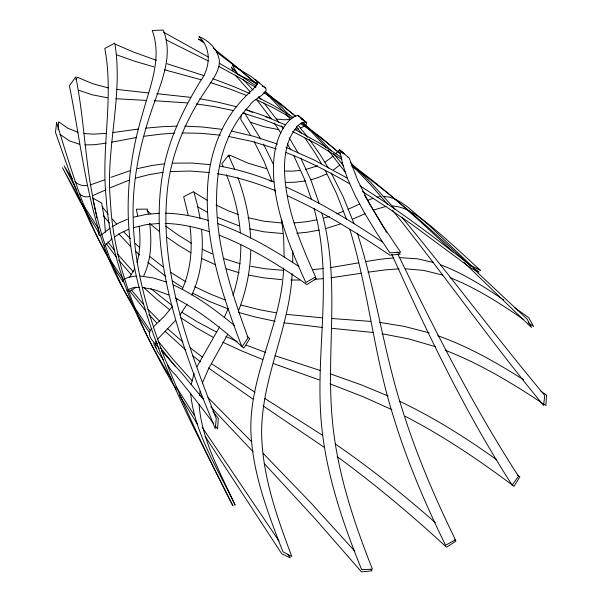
<?xml version="1.0" encoding="UTF-8"?>
<svg xmlns="http://www.w3.org/2000/svg" width="602" height="602" viewBox="0 0 602 602"><rect width="100%" height="100%" fill="white"/><g stroke="black" fill="none" stroke-linecap="round" stroke-linejoin="round"><path stroke-width="0.9" d="M240.83 244.871C240.928 261.968 238.272 279.072 233.027 295.341M284.129 256.956L283.625 237.135L281.653 219.79M292.715 262.344L292.738 250.921M250.756 250.485C250.312 271.231 245.955 291.835 238.377 311.136M155.339 344.886L156.279 341.176M58.108 129.844L58.59 121.785L67.793 128.211L78.155 132.372M283.647 268.025C281.744 323.823 249.86 374.045 250.846 430.091C252.215 472.48 267.732 512.671 282.91 551.733L291.812 556.526C277.176 517.637 262.863 477.529 261.682 435.562C260.478 379.802 289.622 329.016 292.158 273.632M104.439 245.578L104.439 246.165M199.563 395.228L200.203 391.225C174.121 322.86 150.319 249.266 162.397 175.28C167.582 141.455 182.647 110.264 200.278 81.293C210.264 67.973 211.942 48.611 198.923 36.602C209.029 40.372 217.894 49.823 219.384 60.787C219.722 70.329 213.371 78.29 208.661 86.018C187.079 116.841 171.344 152.276 167.409 189.961C158.966 269.26 187.862 346.075 216.276 418.631L215.215 428.586L200.142 391.165M241.462 114.425L240.725 119.286L250.665 135.367M191.18 384.535L194.137 373.3M136.993 262.472C140.371 250.786 140.462 238.407 139.19 226.397M202.347 383.128L208.563 368.748L227.579 334.599M228.105 308.811L224.32 317.397M182.263 289.291C190.962 269.568 192.715 247.369 189.961 226.156M191.797 295.108C201.211 274.678 203.792 251.606 201.542 229.37M134.637 268.928L129.596 277.281M143.464 276.401C151.418 260.072 151.817 241.199 149.725 223.485M196.929 366.761L219.61 326.841M298.547 116.517C298.532 113.959 293.784 116.878 292.64 117.699C287.779 121.145 284.212 126.104 281.45 131.319C273.993 145.872 272.653 162.728 273.752 178.809C276.769 215.223 290.743 249.589 305.808 282.496L315.629 276.95C300.029 242.41 284.851 206.042 284.445 167.544C284.686 153.51 287.184 138.4 296.583 127.406C297.426 124.057 309.661 118.745 305.658 125.246M228.843 156.776L229.768 155.143L248.227 163.247L266.671 168.703M187.139 304.13L179.968 314.944M177.364 298.908L176.055 301.09M75.987 79.69L77.44 77.267L92.753 83.738L108.164 87.869M127.346 290.224L127.263 291.353M172.684 306.155L164.594 316.02L153.442 326.856M157.272 339.536L175.573 320.399M104.959 245.751L111.912 238.843M151.9 328.459C144.804 335.434 155.075 343.17 159.304 348.362M335.517 153.901L339.468 149.845L343.765 153.645L339.596 149.906M341.665 163.36L342.493 162.563M135.992 287.011L132.184 290.051L128.452 291.549M333.23 156.129L325.02 162.149M339.724 165.136L333.32 170.02M123.56 279.531L122.236 281.172L123.207 281.917M101.603 234.75L110.106 228.105M305.169 125.667L300.473 128.128M114.485 236.895L120.844 232.936L128.723 229.294M100.888 235.299C97.005 237.12 98.976 229.016 97.975 227.067M128.038 289.592L133.004 287.756L139.551 287.282M112.062 226.803L119.015 222.86L127.466 219.203M124.328 279.004L129.009 277.101L135.962 276.055M326.465 174.016L318.119 177.59L310.91 179.78M105.899 189.811L92.633 195.665M359.334 204.123L347.948 209.353M110.49 187.681L128.918 180.231M365.113 213.695L352.561 219.211M367.363 200.481L373.074 198.299M317.698 165.798L305.598 169.523M343.704 211.174L336.804 213.891M104.417 179.938L90.074 184.98M110.994 177.319L130.709 170.471M373.955 209.947L385.942 206.411M340.22 224.042L326.111 228.444M133.17 227.714L146.331 224.614L158.92 223.447M329.286 216.472L323.974 218.052M135.322 178.162L149.153 174.625L163.202 172.285M133.825 217.126L146.068 214.462L159.357 213.266M137.467 168.613L151.952 165.512L164.82 163.774M298.246 128.813L294.355 129.603M317.006 219.79L306.681 221.702L294.115 222.951M319.203 230.107L307.035 232.259L296.778 233.283M376.995 197.193L380.788 196.553M89.864 196.47C86.229 197.501 82.098 196.576 79.532 193.724M347.941 157.393L348.648 157.468L349.461 158.612L357.513 179.96L368.853 202.513L382.895 225.885L400.654 252.268L389.84 252.81L376.799 233.185L365.038 213.891L355.142 195.552L347.497 178.561L342.598 164.06L339.701 150.041L344.111 153.811M111.528 142.2L136.248 137.542M358.604 262.863L330.099 267.679M366.294 261.479L380.675 259.199L393.678 257.889M106.17 143.156L94.168 144.743L84.882 144.886M305.665 180.924L294.401 182.271L285.348 182.383M361.734 273.195L330.942 277.763M367.98 272.209L385.408 269.862L399.021 268.883M144.164 136.255L161.012 134.141L174.445 133.177M112.92 132.553L138.52 129.024M300.812 170.366L292.858 171.111L284.437 171.096M290.661 119.459L284.227 119.783L276.228 119.068M323.861 268.507L312.536 269.666M145.684 128.166L161.885 126.721L177.033 126.127M105.952 133.381L93.611 134.133L83.941 133.539M87.004 185.536C82.617 186.221 78.049 184.739 74.889 181.616M323.665 278.583L314.455 279.373M170.088 171.578L190.352 171.043L209.097 172.503M172.782 163.15L191.797 163.037L210.098 164.655M182.128 132.929L201.06 133.305L220.34 135.172M299.743 280.035L290.811 280.02M399.848 257.664L417.269 258.785L433.643 262.495M383.165 196.418L388.952 197.027L394.671 198.946L400.443 201.994L407.674 206.96L428.759 225.058L471.464 265.73L480.434 270.411C463.856 255.158 447.459 239.679 430.016 225.411C418.924 216.855 407.133 206.84 392.512 205.967M184.844 126.142L202.28 126.984L221.882 129.325M405.455 268.823L423.635 270.396L442.681 275.069M165.136 213.221C179.893 213.469 194.514 216.268 208.593 220.573M165.189 223.432C180.058 223.793 194.747 226.931 208.849 231.529M282.579 223.064L263.736 221.19L247.949 217.638M146.03 100.399L115.802 98.72M154.059 100.715L187.207 102.897M282.594 233.531L264.383 231.86L249.762 228.918M140.138 276.032L153.262 277.913L166.528 282.105M283.286 270.328L265.347 268.785L250.831 266.317M331.77 318.496L370.779 321.408M281.728 279.667L263.262 277.77L248.4 275.031M322.484 317.864L286.349 314.349M148.686 92.971L116.321 89.367M156.716 93.664L190.864 97.373M332.372 328.376L373.044 332.492M322.266 327.45L283.805 322.762M142.471 287.44L154.729 289.825L168.583 294.95M196.207 103.898L213.733 106.501L233.23 110.55M278.922 129.663L264.203 126.774L250.462 122.229M379.41 322.363L404.145 326.367L429.106 332.838M107.555 97.78L92.098 94.777L78.629 90.24M382.029 333.749L408.728 338.896L435.577 346.737M269.553 180.728L272.781 181.247M199.834 98.736L217.412 102.047L236.864 106.84M228.391 136.398L252.336 141.538L276.341 148.935M276.04 312.822L258.589 309.503L240.996 305.056M217.217 173.685C237.271 176.996 256.783 183.076 275.581 190.736M219.196 166.047C237.978 169.335 256.286 174.956 273.978 182.007M275.076 321.265L254.721 316.9L238.685 312.43M231.635 131.048L254.187 136.451L277.597 144.119M79.366 144.209L69.584 140.928L59.952 134.359M270.84 118.075L265.678 116.796M164.338 69.734L201 79.735M239.137 272.729L226.36 268.801M242.696 113.003L264.489 119.888L283.625 127.451M153.751 66.852L134.178 61.043L116.908 54.925M240.1 263.751L223.327 258.393M210.241 82.512L229.219 88.795L246.843 95.56M245.45 109.383L264.082 115.825L285.386 124.855M166.987 63.744L204.078 75.664M320.068 370.448L275.039 355.714M238.911 225.81L217.691 217.45M330.062 373.752L361.328 384.889L388.17 395.988M156.46 60.32L133.524 52.073L115.637 44.345M228.045 308.886L208.826 301.166L192.595 293.144M265.572 352.411L246.353 345.209M212.867 78.696L233.267 86.395L249.822 93.528M238.272 214.59L228.474 210.828L216.088 205.079M217.728 223.59C246.654 233.96 273.361 249.559 298.87 266.505M437.759 335.72C468.236 346.481 496.522 362.517 523.672 379.877M319.158 379.9L273.21 363.488M225.253 299.977L209.774 293.851L194.747 286.657M329.896 383.783L363.337 396.808L391.879 409.638M440.739 264.88C463.397 273.376 483.888 286.567 503.836 300.059M219.113 235.179C250.552 247.347 279.328 265.354 306.9 284.543L316.351 278.56L314.673 277.379M450.003 277.657C476.521 287.982 500.465 303.724 523.86 319.692M445.089 350.206C480.968 364.097 514.01 384.219 545.886 405.537L546.526 395.055L540.837 391.18M262.863 359.567L241.711 350.936L222.793 342.214M286.116 152.562C308.179 161.14 329.309 171.946 349.724 183.888M250.319 111.468L252.509 112.356M285.958 147.339L314.425 160.162L347.045 178.011M215.682 264.79L201.828 258.551M249.582 111.159L245.917 109.587M237.188 341.454L225.885 336.488M286.198 187.147C320.008 202.129 351.666 221.461 382.36 241.966M212.175 253.893L202.189 249.175M287.478 195.823C323.522 212.062 357.189 233.049 389.878 255.158L400.255 254.202L396.974 251.922M255.692 99.353L273.316 107.811L291.97 118.24M257.483 83.919L237.436 74.091L232.402 65.189L251.508 76.717L259.063 82.986L255.113 79.434M173.421 284.994C195.853 295.304 215.809 310.173 234.78 325.795M292.61 131.507L316.539 143.87L341.801 159.357M399.284 401.105C433.606 417.382 465.85 437.722 496.71 459.785M216.728 332.146L197.253 321.784L181.714 312.175M202.596 41.064L198.487 39.032L203.672 42.742M258.115 97.456L274.715 106.155L293.671 117.616M262.261 86.161C275.377 90.767 250.989 100.052 249.845 105.365C232.252 123.38 222.168 147.648 218.451 172.315C210.565 229.069 228.737 285.235 248.144 337.842L241.891 346.835C221.822 294.152 203.243 238.384 208.006 181.217C210.452 154.511 219.399 127.933 236.277 106.832C241.425 100.233 247.497 94.454 253.472 88.629C255.842 86.583 258.852 82.617 255.609 79.915L265.294 87.915M208.262 60.983L166.017 39.845M295.048 129.543L319.414 143.073L341.138 157.145M175.182 298.088C200.458 311.159 222.597 329.377 243.825 348.129L249.755 338.655L247.046 336.27M405.379 416.388C443.719 436.187 479.561 460.447 514.025 486.326L519.857 476.799L517.773 475.234M218.804 66.401L239.897 77.899L255.752 87.388M213.65 337.572L196.297 327.797L180.781 317.781M207.682 212.461L197.832 206.892M208.269 57.009L163.752 32.297M92.603 197.968L101.648 203.07L104.334 218.33L105.395 232.267M190.992 252.81L178.997 245.563L166.852 237.188M219.903 63.564L240.025 75.491L256.46 86.086M207.163 200.278L194.356 192.414M185.988 281.864L171.103 272.578M191.737 243.509L177.206 234.389L165.67 226.051M306.252 122.146L303.619 120.611L306.832 122.74M182.135 287.169L172.533 281.059M362.366 191.489L386.642 207.065L412.069 224.538L470.523 267.852L478.989 272.096C440.408 241.808 401.376 211.912 359.8 185.785M264.692 398.389L322.409 435.216M255.007 392.323L211.904 363.947M300.458 123.53L319.542 136.789L340.258 153.48M263.729 92.512L278.869 103.025L295.823 116.306M263.104 405.861L324.591 447.572M252.802 399.013L208.427 367.95M301.549 122.898L322.078 138.272L340.341 154.059M335.209 443.915C370.2 467.98 403.445 494.52 435.291 522.604M351.56 165.971C394.22 195.816 432.665 231.108 470.869 266.332M304.258 120.776L302.144 119.128L304.635 121.13L298.246 115.539M528.12 322.649L533.598 326.51L528.819 317.796L514.484 307.471M301.82 119.053L304.484 120.934M171.886 305.387L150.793 288.576M264.714 91.805L281.051 104.093L295.612 116.397M165.783 276.386L147.738 262.246M351.402 164.421C387.643 190.887 420.617 221.461 453.216 252.208M163.699 267.378L149.589 256.339M337.18 456.647C375.445 484.565 411.693 515.154 446.541 547.218L455.94 541.138L454.578 539.896M216.6 52.126L238.678 68.906L257.581 84.513M202.558 357.227L190.179 347.821M169.674 309.759L157.137 299.676L143.472 287.252M213.1 48.032L235.961 66.355L256.595 84.34M200.451 361.855L192.512 355.549M159.598 231.68L149.845 223.681M348.648 157.468L339.791 150.259L343.945 153.691M182.835 341.913L167.273 328.421M185.845 350.048L165.166 331.386M150.816 213.845L146.948 210.399M302.701 122.251L316.035 134.743L331.25 150.921M265.437 91.489L277.913 103.333L289.216 115.095M139.611 255.037L135.751 251.418M139.762 247.7L135.352 243.562M473.292 268.575L527.217 319.218L531.453 327.465L464.127 262.577M350.567 162.698L370.772 182.534L395.409 209.647M302.106 122.364L304.018 124.178M300.406 117.488L302.655 119.655L298.682 115.787M159.711 321.287L147.972 309.293M267.002 94.205L283.851 111.806M251.659 441.785L207.976 397.568M308.435 128.489L325.817 147.264M130.363 238.67L123.41 231.484M130.694 246.474L118.76 233.869M263.202 453.426L310.993 502.979L354.811 551.229M354.187 167.386L370.862 185.017L387.711 204.447M239.009 74.987L231.213 67.07L233.192 71.089M133.26 271.811L117.51 254.097M156.663 322.845L148.905 314.5M253.043 451.718L210.753 406.854M243.17 79.351L253.051 90.127M264.248 463.57L314.899 518.518L361.516 571.9L371.908 570.824L370.501 569.191M235.179 75.107L249.98 91.609M161.494 350.725L182.534 374.075L203.672 399.615M192.271 380.968L172.849 359.146L158.175 341.146M131.371 274.805L118.707 260.072M203.461 398.908L199.804 394.867M143.645 304.559L131.289 289.855M285.596 113.778L290.232 119.143M116.698 224.117L112.393 219.173M333.576 153.615L343.433 165.618M145.767 310.971L129.603 290.871M258.687 96.591L261.298 99.669M401.918 217.262C450.574 275.836 495.905 337.097 544.78 395.491L543.591 405.455C491.112 341.981 443.862 274.437 392.444 210.151M298.291 125.419L307.72 137.173M328.098 149.958L345.149 172.089M109.353 222.988L103.589 215.907M175.167 366.377L160.38 347.61M263.849 102.754L278.831 122.296M108.225 214.214L102.197 206.764M256.392 99.285L271.284 118.76M167.409 365.083C186.74 413.115 209.315 459.785 232.929 505.838C192.429 424.643 146.813 343.321 131.733 252.705C124.208 206.546 128.888 159.018 142.396 114.403C149.62 87.456 162.593 58.409 152.216 30.484L163.225 30.1C172.992 53.187 162.946 77.974 155.263 100.037C141.003 138.686 131.605 179.644 133.238 221.054C134.457 264.571 145.767 307.118 160.772 347.76C164.323 357.483 167.296 367.566 175.348 374.692C180.186 380.607 184.995 386.552 189.743 392.542C197.802 402.7 205.696 413.002 213.462 423.387M72.172 178.696L64.136 165.956L76.747 190.277M114.673 250.613L107.856 241.816M296.402 126.698L301.677 133.524M116.284 257.031L106.087 243.381M213.048 411.55L218.308 418.382L217.548 428.88L215.501 426.126M163.405 359.936L157.385 351.267L155.414 345.962M309.165 139.085L319.797 154.187L328.331 167.958M150.131 330.49L133.253 305.47M156.129 341.868L157.581 343.855M123.124 279.05L110.316 259.913M304.89 137.903L314.711 152.404L321.558 163.774M281.269 125.773L283.173 128.557M149.808 332.981C120.573 291.549 100.79 243.659 92.121 193.709C84.844 155.053 83.625 115.516 75.769 76.951L69.396 85.732C84.303 159.703 89.314 238.497 132.004 303.423M98.374 228.572L82.572 203.8M274.098 122.778L280.916 133.095M244.442 112.837L260.741 138.994M122.635 281.051C89.615 233.501 73.482 177.274 56.641 122.59L55.474 132.305C70.223 174.339 84.521 217.029 107.592 255.414M278.982 541.017L202.468 427.676M287.876 554.299L290.284 557.903L281.728 553.757L205.116 436.367M98.766 232.688L80.502 202.438L62.525 167.792L80.871 200.925M194.295 415.275L175.957 386.507M364.481 195.221L384.746 229.37M197.659 424.613L179.569 395.236M289.201 137.813L297.96 152.795M171.833 379.787C137.662 324.576 110.362 263.142 106.148 197.576C100.873 147.926 114.162 97.787 104.808 48.469L114.779 43.096C123.613 95.846 105.207 148.649 110.452 201.662C113.703 269.124 141.854 332.259 176.1 389.404M287.425 143.87L290.728 149.793M331.153 172.894L343.148 196.688L353.946 223.44M254.21 141.658L264.06 161.389L272.096 181.601M385.581 230.89L386.401 232.41M325.223 170.358L336.39 193.257L346.504 219.286M263.533 144.104L273.142 163.879M300.834 158.228L311.204 180.811L319.218 203.657M397.877 254.217C434.727 329.979 472.66 405.424 518.503 476.242L512.151 485.182C465.068 412.001 427.412 333.425 391.744 254.217M293.558 155.128L304.334 178.839L311.573 199.706M153.593 343.486L155.971 348.219M223.056 166.498L221.875 163.797L228.489 155.15L234.584 169.034M226.435 174.7C233.749 193.302 238.813 212.89 240.341 232.861M237.888 177.59C244.999 197.02 249.634 217.442 250.605 238.144M357.295 233.177C376.28 291.654 383.82 353.148 402.979 411.595C416.862 455.714 435.163 498.305 455.428 539.828L445.548 545.269C425.08 503.34 406.613 460.289 393.121 415.568C373.895 354.721 368.537 290.563 349.882 229.595M274.745 189.72L275.475 192.181M321.889 213.168C340.785 281.277 325.652 352.095 332.447 421.355C337.331 472.495 353.57 521.708 372.45 569.214L361.644 569.635C342.199 521.46 325.17 471.456 321.047 419.338C315.568 349.04 333.531 277.394 313.966 208.224M93.039 199.668L96.365 215.177M188.148 214.914L183.67 196.719L193.776 191.586L197.411 205.011L200.127 218.534M148.235 213.71L147.347 209.127L136.353 209.225L137.655 215.802M96.598 216.547L96.809 217.879M199.096 404.536C201.775 440.604 220.558 472.811 235.111 505.153C218.067 469.078 194.612 433.786 190.601 393.257"/></g></svg>
